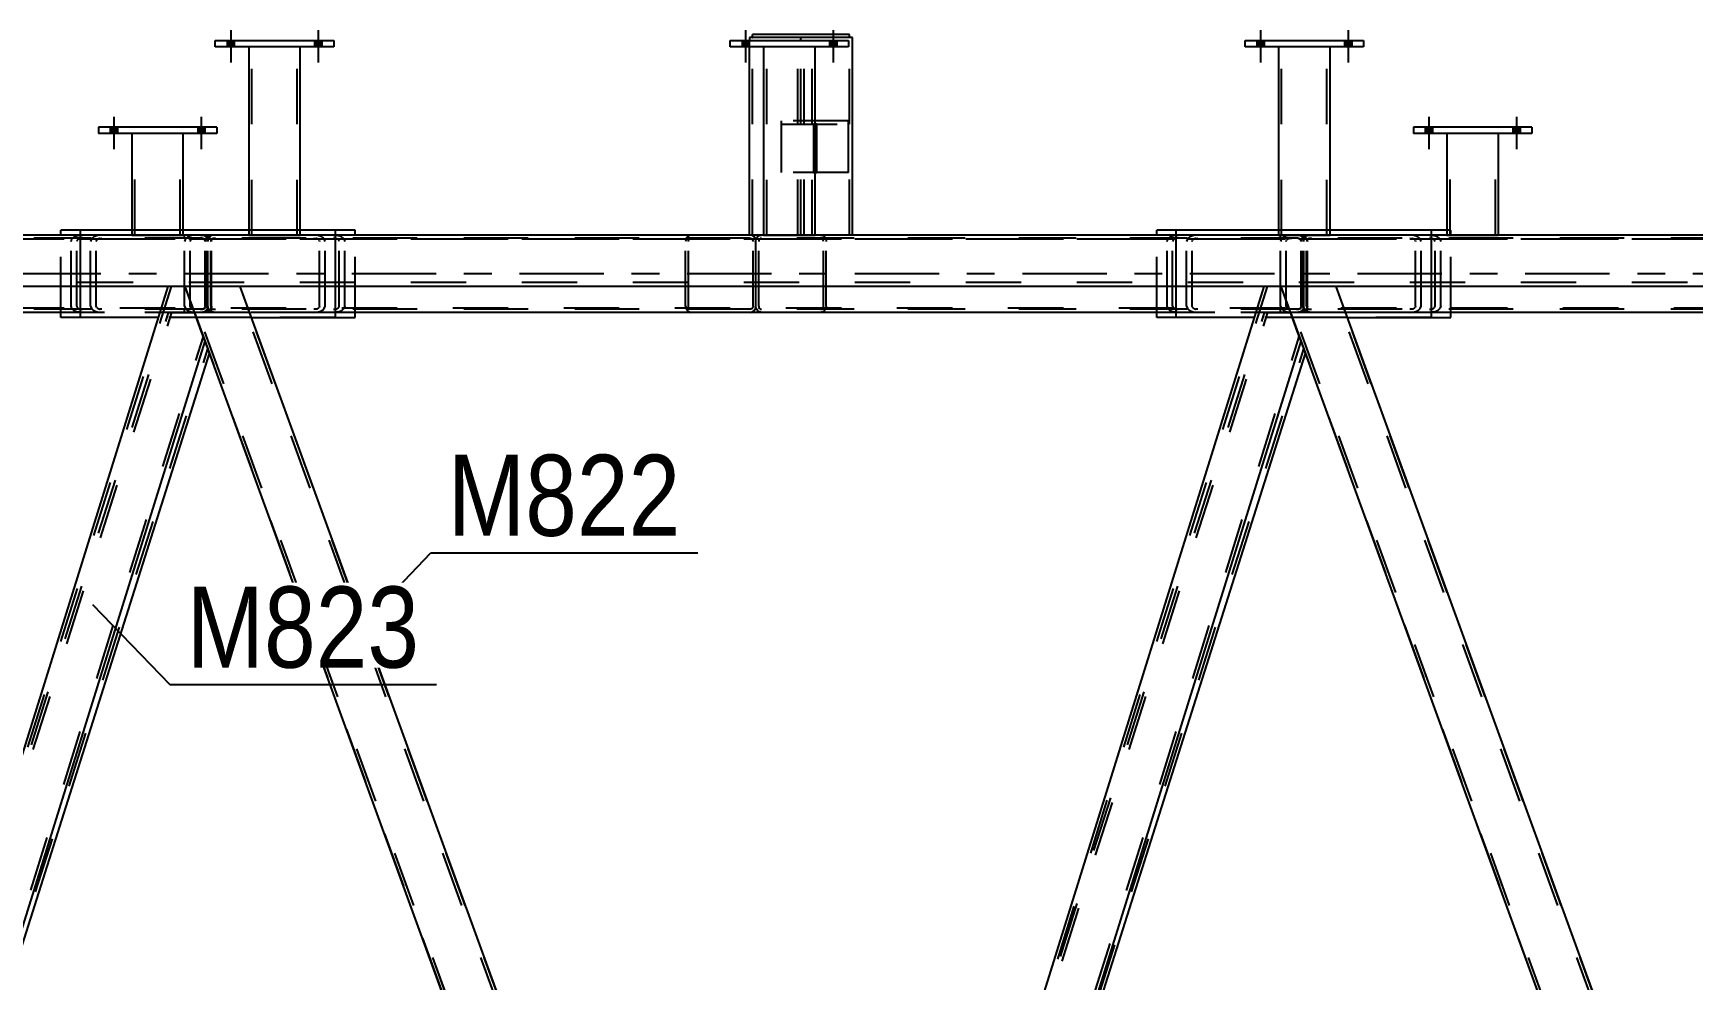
# Model space of a CAD drawing. Header units: millimetres. Extents: x -834 to 355, y -855 to -14.
# Drawn here: x 195 to 253.6, y -82.2 to -48.8 of the extents above; entities that cross this region are included whole.
import ezdxf

# ---------------------------------------------------------------- set-up
doc = ezdxf.new("R2010")
doc.units = ezdxf.units.MM
doc.linetypes.add('DXK_LINE_DOT2', pattern=[3.9198, 1.9599, -1.9599])
doc.linetypes.add('DXK_LINE_DOT3', pattern=[5.9187, 2.979, -0.9799, 0.9799, -0.9799])
doc.styles.add('Arial Narrow', font='ARIALN.TTF', dxfattribs={"height": 0.2})

# ---------------------------------------------------------------- blocks, each defined once
blk = doc.blocks.new('Part-570384938-10580 - 10424')
at = {"color": 2, "linetype": 'Continuous'}
for p, q in [((244.894, -52.314), (244.894, -55.728)), ((246.713, -55.909), (246.713, -52.314))]:
    blk.add_line(p, q, dxfattribs=at)
at = {"color": 7, "linetype": 'DXK_LINE_DOT2'}
for p, q in [((246.713, -52.314), (244.894, -52.314)), ((244.911, -52.314), (244.894, -52.314)), ((245.004, -55.909), (245.004, -52.314)), ((246.604, -55.909), (246.604, -52.314)), ((244.894, -55.728), (244.894, -55.909)), ((244.894, -55.909), (246.713, -55.909)), ((246.713, -55.909), (246.713, -55.909)), ((246.713, -55.909), (246.713, -55.909))]:
    blk.add_line(p, q, dxfattribs=at)
blk = doc.blocks.new('Part-570384938-11415 - 10424')
at = {"color": 2, "linetype": 'Continuous'}
for p, q in [((238.949, -49.255), (238.949, -55.911)), ((240.767, -55.911), (240.767, -49.255)), ((238.949, -55.911), (240.767, -55.911))]:
    blk.add_line(p, q, dxfattribs=at)
at = {"color": 7, "linetype": 'DXK_LINE_DOT2'}
for p, q in [((240.767, -49.255), (238.949, -49.255)), ((238.949, -49.255), (238.966, -49.255)), ((239.058, -55.911), (239.058, -49.255)), ((240.658, -55.911), (240.658, -49.255)), ((240.65, -55.911), (240.633, -55.911)), ((240.633, -55.911), (240.65, -55.911)), ((240.65, -55.911), (240.658, -55.911)), ((240.658, -55.911), (240.65, -55.911))]:
    blk.add_line(p, q, dxfattribs=at)
blk = doc.blocks.new('Bolt-570384938-10470 - 10424')
at = {"linetype": 'Continuous'}
for points in [[(197.948, -52.096), (197.694, -52.096), (197.694, -52.314), (197.948, -52.314)], [(197.948, -52.096), (197.694, -52.096), (197.694, -52.314), (197.948, -52.314)], [(201.039, -52.096), (200.785, -52.096), (200.785, -52.314), (201.039, -52.314)], [(201.039, -52.096), (200.785, -52.096), (200.785, -52.314), (201.039, -52.314)]]:
    blk.add_hatch(color=1, dxfattribs=at).paths.add_polyline_path(points)
at = {"color": 1, "linetype": 'Continuous'}
for p, q in [((197.694, -52.096), (197.694, -52.314)), ((197.694, -52.096), (197.694, -52.314)), ((197.821, -51.732), (197.821, -52.878)), ((197.821, -51.732), (197.821, -52.878)), ((197.948, -52.096), (197.948, -52.314)), ((197.948, -52.096), (197.948, -52.314)), ((200.785, -52.096), (200.785, -52.314)), ((200.785, -52.096), (200.785, -52.314)), ((200.912, -51.732), (200.912, -52.878)), ((200.912, -51.732), (200.912, -52.878)), ((201.039, -52.096), (201.039, -52.314)), ((201.039, -52.096), (201.039, -52.314))]:
    blk.add_line(p, q, dxfattribs=at)
blk = doc.blocks.new('Bolt-570384938-10471 - 10424')
at = {"linetype": 'Continuous'}
for points in [[(244.385, -52.096), (244.131, -52.096), (244.131, -52.314), (244.385, -52.314)], [(244.385, -52.096), (244.131, -52.096), (244.131, -52.314), (244.385, -52.314)], [(247.476, -52.096), (247.222, -52.096), (247.222, -52.314), (247.476, -52.314)], [(247.476, -52.096), (247.222, -52.096), (247.222, -52.314), (247.476, -52.314)]]:
    blk.add_hatch(color=1, dxfattribs=at).paths.add_polyline_path(points)
at = {"color": 1, "linetype": 'Continuous'}
for p, q in [((244.131, -52.096), (244.131, -52.314)), ((244.131, -52.096), (244.131, -52.314)), ((244.258, -51.732), (244.258, -52.878)), ((244.258, -51.732), (244.258, -52.878)), ((244.385, -52.096), (244.385, -52.314)), ((244.385, -52.096), (244.385, -52.314)), ((247.222, -52.096), (247.222, -52.314)), ((247.222, -52.096), (247.222, -52.314)), ((247.349, -51.732), (247.349, -52.878)), ((247.349, -51.732), (247.349, -52.878)), ((247.476, -52.096), (247.476, -52.314)), ((247.476, -52.096), (247.476, -52.314))]:
    blk.add_line(p, q, dxfattribs=at)
blk = doc.blocks.new('Bolt-570384938-10474 - 10424')
at = {"linetype": 'Continuous'}
for points in [[(220.258, -49.036), (220.004, -49.036), (220.004, -49.255), (220.258, -49.255)], [(220.258, -49.036), (220.004, -49.036), (220.004, -49.255), (220.258, -49.255)], [(223.349, -49.036), (223.095, -49.036), (223.095, -49.255), (223.349, -49.255)], [(223.349, -49.036), (223.095, -49.036), (223.095, -49.255), (223.349, -49.255)]]:
    blk.add_hatch(color=1, dxfattribs=at).paths.add_polyline_path(points)
at = {"color": 1, "linetype": 'Continuous'}
for p, q in [((220.004, -49.036), (220.004, -49.255)), ((220.004, -49.036), (220.004, -49.255)), ((220.131, -48.673), (220.131, -49.818)), ((220.131, -48.673), (220.131, -49.818)), ((220.258, -49.036), (220.258, -49.255)), ((220.258, -49.036), (220.258, -49.255)), ((223.095, -49.036), (223.095, -49.255)), ((223.095, -49.036), (223.095, -49.255)), ((223.222, -48.673), (223.222, -49.818)), ((223.222, -48.673), (223.222, -49.818)), ((223.349, -49.036), (223.349, -49.255)), ((223.349, -49.036), (223.349, -49.255))]:
    blk.add_line(p, q, dxfattribs=at)
blk = doc.blocks.new('Bolt-570384938-10475 - 10424')
at = {"linetype": 'Continuous'}
for points in [[(238.44, -49.036), (238.186, -49.036), (238.186, -49.255), (238.44, -49.255)], [(238.44, -49.036), (238.186, -49.036), (238.186, -49.255), (238.44, -49.255)], [(241.531, -49.036), (241.276, -49.036), (241.276, -49.255), (241.531, -49.255)], [(241.531, -49.036), (241.276, -49.036), (241.276, -49.255), (241.531, -49.255)]]:
    blk.add_hatch(color=1, dxfattribs=at).paths.add_polyline_path(points)
at = {"color": 1, "linetype": 'Continuous'}
for p, q in [((238.186, -49.036), (238.186, -49.255)), ((238.186, -49.036), (238.186, -49.255)), ((238.313, -48.673), (238.313, -49.818)), ((238.313, -48.673), (238.313, -49.818)), ((238.44, -49.036), (238.44, -49.255)), ((238.44, -49.036), (238.44, -49.255)), ((241.276, -49.036), (241.276, -49.255)), ((241.276, -49.036), (241.276, -49.255)), ((241.404, -48.673), (241.404, -49.818)), ((241.404, -48.673), (241.404, -49.818)), ((241.531, -49.036), (241.531, -49.255)), ((241.531, -49.036), (241.531, -49.255))]:
    blk.add_line(p, q, dxfattribs=at)
blk = doc.blocks.new('Bolt-570384938-10476 - 10424')
at = {"linetype": 'Continuous'}
for points in [[(202.076, -49.036), (201.822, -49.036), (201.822, -49.255), (202.076, -49.255)], [(202.076, -49.036), (201.822, -49.036), (201.822, -49.255), (202.076, -49.255)], [(205.167, -49.036), (204.913, -49.036), (204.913, -49.255), (205.167, -49.255)], [(205.167, -49.036), (204.913, -49.036), (204.913, -49.255), (205.167, -49.255)]]:
    blk.add_hatch(color=1, dxfattribs=at).paths.add_polyline_path(points)
at = {"color": 1, "linetype": 'Continuous'}
for p, q in [((201.822, -49.036), (201.822, -49.255)), ((201.822, -49.036), (201.822, -49.255)), ((201.949, -48.673), (201.949, -49.818)), ((201.949, -48.673), (201.949, -49.818)), ((202.076, -49.036), (202.076, -49.255)), ((202.076, -49.036), (202.076, -49.255)), ((204.913, -49.036), (204.913, -49.255)), ((204.913, -49.036), (204.913, -49.255)), ((205.04, -48.673), (205.04, -49.818)), ((205.04, -48.673), (205.04, -49.818)), ((205.167, -49.036), (205.167, -49.255)), ((205.167, -49.036), (205.167, -49.255))]:
    blk.add_line(p, q, dxfattribs=at)
blk = doc.blocks.new('Bolt-570384938-10477 - 10424')
at = {"linetype": 'Continuous'}
for points in [[(202.076, -49.036), (201.822, -49.036), (201.822, -49.255), (202.076, -49.255)], [(202.076, -49.036), (201.822, -49.036), (201.822, -49.255), (202.076, -49.255)], [(205.167, -49.036), (204.913, -49.036), (204.913, -49.255), (205.167, -49.255)], [(205.167, -49.036), (204.913, -49.036), (204.913, -49.255), (205.167, -49.255)]]:
    blk.add_hatch(color=1, dxfattribs=at).paths.add_polyline_path(points)
at = {"color": 1, "linetype": 'Continuous'}
for p, q in [((201.822, -49.036), (201.822, -49.255)), ((201.822, -49.036), (201.822, -49.255)), ((201.949, -48.673), (201.949, -49.818)), ((201.949, -48.673), (201.949, -49.818)), ((202.076, -49.036), (202.076, -49.255)), ((202.076, -49.036), (202.076, -49.255)), ((204.913, -49.036), (204.913, -49.255)), ((204.913, -49.036), (204.913, -49.255)), ((205.04, -48.673), (205.04, -49.818)), ((205.04, -48.673), (205.04, -49.818)), ((205.167, -49.036), (205.167, -49.255)), ((205.167, -49.036), (205.167, -49.255))]:
    blk.add_line(p, q, dxfattribs=at)
blk = doc.blocks.new('Part-570384938-11418 - 10424')
at = {"color": 2, "linetype": 'Continuous'}
for p, q in [((237.767, -49.255), (237.767, -49.036)), ((237.767, -49.036), (241.949, -49.036)), ((241.949, -49.036), (241.949, -49.255)), ((241.949, -49.255), (237.767, -49.255))]:
    blk.add_line(p, q, dxfattribs=at)
blk = doc.blocks.new('Part-570384938-10486 - 10424')
at = {"color": 7, "linetype": 'DXK_LINE_DOT2'}
for p, q in [((223.767, -51.878), (221.403, -51.878)), ((221.403, -53.696), (221.403, -51.878)), ((221.403, -51.987), (223.767, -51.987)), ((223.767, -53.696), (223.767, -51.878)), ((223.767, -53.696), (221.403, -53.696))]:
    blk.add_line(p, q, dxfattribs=at)
blk = doc.blocks.new('Part-570384938-10492 - 10424')
at = {"color": 2, "linetype": 'Continuous'}
for p, q in [((238.949, -55.728), (235.338, -55.728)), ((235.338, -55.909), (235.338, -55.728)), ((244.346, -55.728), (240.767, -55.728)), ((244.346, -55.909), (244.346, -55.728)), ((235.338, -58.819), (235.338, -57.727)), ((244.346, -58.819), (244.346, -57.727)), ((238.1, -58.819), (235.338, -58.819)), ((241.372, -58.819), (244.346, -58.819))]:
    blk.add_line(p, q, dxfattribs=at)
at = {"color": 7, "linetype": 'DXK_LINE_DOT2'}
for p, q in [((235.338, -57.727), (235.338, -55.909)), ((240.767, -55.728), (238.949, -55.728)), ((244.346, -57.727), (244.346, -55.909)), ((241.372, -58.819), (238.1, -58.819))]:
    blk.add_line(p, q, dxfattribs=at)
blk = doc.blocks.new('Bolt-570384938-11425 - 10424')
at = {"linetype": 'Continuous'}
for points in [[(238.44, -49.036), (238.186, -49.036), (238.186, -49.255), (238.44, -49.255)], [(238.44, -49.036), (238.186, -49.036), (238.186, -49.255), (238.44, -49.255)], [(241.531, -49.036), (241.276, -49.036), (241.276, -49.255), (241.531, -49.255)], [(241.531, -49.036), (241.276, -49.036), (241.276, -49.255), (241.531, -49.255)]]:
    blk.add_hatch(color=1, dxfattribs=at).paths.add_polyline_path(points)
at = {"color": 1, "linetype": 'Continuous'}
for p, q in [((238.186, -49.036), (238.186, -49.255)), ((238.186, -49.036), (238.186, -49.255)), ((238.313, -48.673), (238.313, -49.818)), ((238.313, -48.673), (238.313, -49.818)), ((238.44, -49.036), (238.44, -49.255)), ((238.44, -49.036), (238.44, -49.255)), ((241.276, -49.036), (241.276, -49.255)), ((241.276, -49.036), (241.276, -49.255)), ((241.404, -48.673), (241.404, -49.818)), ((241.404, -48.673), (241.404, -49.818)), ((241.531, -49.036), (241.531, -49.255)), ((241.531, -49.036), (241.531, -49.255))]:
    blk.add_line(p, q, dxfattribs=at)
blk = doc.blocks.new('Part-570384938-10574 - 10424')
at = {"color": 2, "linetype": 'Continuous'}
for p, q in [((198.458, -52.314), (198.458, -55.728)), ((200.276, -55.728), (200.276, -52.314))]:
    blk.add_line(p, q, dxfattribs=at)
at = {"color": 7, "linetype": 'DXK_LINE_DOT2'}
for p, q in [((200.276, -52.314), (198.458, -52.314)), ((198.474, -52.314), (198.458, -52.314)), ((198.567, -55.91), (198.567, -52.314)), ((200.167, -55.91), (200.167, -52.314)), ((198.458, -55.728), (198.458, -55.91)), ((198.458, -55.91), (200.276, -55.91)), ((200.276, -55.91), (200.276, -55.728))]:
    blk.add_line(p, q, dxfattribs=at)
blk = doc.blocks.new('Part-570384938-10577 - 10424')
at = {"color": 2, "linetype": 'Continuous'}
for p, q in [((220.284, -48.927), (220.267, -48.927)), ((220.267, -48.927), (220.267, -49.036)), ((222.051, -48.927), (220.284, -48.927)), ((222.085, -49.036), (222.085, -48.927)), ((220.267, -55.909), (220.267, -49.255))]:
    blk.add_line(p, q, dxfattribs=at)
at = {"color": 7, "linetype": 'DXK_LINE_DOT2'}
for p, q in [((220.267, -49.255), (220.267, -49.036)), ((220.376, -55.91), (220.376, -48.927)), ((220.376, -48.927), (220.384, -48.927)), ((220.376, -48.927), (220.384, -48.927)), ((221.976, -55.91), (221.976, -48.927)), ((222.068, -48.927), (222.051, -48.927)), ((222.068, -48.927), (222.051, -48.927)), ((222.085, -48.927), (222.068, -48.927)), ((222.068, -48.927), (222.085, -48.927)), ((222.085, -48.927), (222.085, -48.927)), ((222.085, -48.927), (222.085, -48.927)), ((222.085, -55.91), (222.085, -49.036)), ((220.267, -55.909), (220.267, -55.91)), ((220.267, -55.91), (220.267, -55.909)), ((222.085, -55.91), (220.267, -55.91))]:
    blk.add_line(p, q, dxfattribs=at)
blk = doc.blocks.new('Part-570384938-10622 - 10424')
at = {"color": 2, "linetype": 'Continuous'}
for p, q in [((220.767, -49.255), (220.767, -55.911)), ((222.586, -55.911), (222.586, -49.255)), ((220.767, -55.911), (222.586, -55.911))]:
    blk.add_line(p, q, dxfattribs=at)
at = {"color": 7, "linetype": 'DXK_LINE_DOT2'}
for p, q in [((222.586, -49.255), (220.767, -49.255)), ((220.767, -49.255), (220.784, -49.255)), ((220.876, -55.911), (220.876, -49.255)), ((222.476, -55.911), (222.476, -49.255)), ((222.468, -55.911), (222.451, -55.911)), ((222.451, -55.911), (222.468, -55.911)), ((222.468, -55.911), (222.476, -55.911)), ((222.476, -55.911), (222.468, -55.911))]:
    blk.add_line(p, q, dxfattribs=at)
blk = doc.blocks.new('Part-570384938-10625 - 10424')
at = {"color": 2, "linetype": 'Continuous'}
for p, q in [((219.586, -49.255), (219.586, -49.036)), ((219.586, -49.036), (223.767, -49.036)), ((223.767, -49.036), (223.767, -49.255)), ((223.767, -49.255), (219.586, -49.255))]:
    blk.add_line(p, q, dxfattribs=at)
blk = doc.blocks.new('Part-570384938-10628 - 10424')
at = {"color": 2, "linetype": 'Continuous'}
for p, q in [((222.085, -49.036), (222.085, -48.927)), ((223.903, -48.927), (222.119, -48.927)), ((223.903, -55.909), (223.903, -48.927))]:
    blk.add_line(p, q, dxfattribs=at)
at = {"color": 7, "linetype": 'DXK_LINE_DOT2'}
for p, q in [((222.085, -48.927), (222.085, -48.927)), ((222.085, -48.927), (222.085, -48.927)), ((222.102, -48.927), (222.085, -48.927)), ((222.085, -48.927), (222.102, -48.927)), ((222.085, -55.91), (222.085, -49.036)), ((222.119, -48.927), (222.102, -48.927)), ((222.102, -48.927), (222.119, -48.927)), ((222.194, -55.91), (222.194, -48.927)), ((223.794, -55.91), (223.794, -48.927)), ((223.903, -55.91), (222.085, -55.91)), ((223.903, -55.91), (223.903, -55.909))]:
    blk.add_line(p, q, dxfattribs=at)
blk = doc.blocks.new('Part-570384938-10631 - 10424')
at = {"color": 2, "linetype": 'Continuous'}
for p, q in [((223.794, -48.818), (220.376, -48.818)), ((220.376, -48.927), (220.376, -48.818)), ((222.119, -48.927), (222.051, -48.927)), ((223.794, -48.927), (223.794, -48.818))]:
    blk.add_line(p, q, dxfattribs=at)
at = {"color": 7, "linetype": 'DXK_LINE_DOT2'}
for p, q in [((220.376, -48.927), (220.376, -48.927)), ((220.376, -48.927), (220.376, -48.927)), ((222.051, -48.927), (220.376, -48.927)), ((223.794, -48.927), (222.119, -48.927)), ((223.794, -48.927), (223.794, -48.927))]:
    blk.add_line(p, q, dxfattribs=at)
blk = doc.blocks.new('Part-570384938-10634 - 10424')
at = {"color": 2, "linetype": 'Continuous'}
for p, q in [((202.586, -49.255), (202.586, -55.911)), ((204.404, -55.911), (204.404, -49.255)), ((202.586, -55.911), (204.404, -55.911))]:
    blk.add_line(p, q, dxfattribs=at)
at = {"color": 7, "linetype": 'DXK_LINE_DOT2'}
for p, q in [((204.404, -49.255), (202.586, -49.255)), ((202.586, -49.255), (202.602, -49.255)), ((202.695, -55.911), (202.695, -49.255)), ((204.295, -55.911), (204.295, -49.255)), ((204.286, -55.911), (204.269, -55.911)), ((204.269, -55.911), (204.286, -55.911)), ((204.286, -55.911), (204.295, -55.911)), ((204.295, -55.911), (204.286, -55.911))]:
    blk.add_line(p, q, dxfattribs=at)
blk = doc.blocks.new('Part-570384938-10637 - 10424')
at = {"color": 2, "linetype": 'Continuous'}
for p, q in [((201.404, -49.255), (201.404, -49.036)), ((201.404, -49.036), (205.586, -49.036)), ((205.586, -49.036), (205.586, -49.255)), ((205.586, -49.255), (201.404, -49.255))]:
    blk.add_line(p, q, dxfattribs=at)
blk = doc.blocks.new('Part-570384938-10640 - 10424')
at = {"color": 7, "linetype": 'DXK_LINE_DOT2'}
for p, q in [((204.404, -49.255), (202.586, -49.255)), ((202.586, -49.255), (202.586, -55.911)), ((202.602, -49.255), (202.586, -49.255)), ((202.695, -55.911), (202.695, -49.255)), ((204.295, -55.911), (204.295, -49.255)), ((204.404, -55.911), (204.404, -49.255)), ((202.586, -55.911), (204.404, -55.911))]:
    blk.add_line(p, q, dxfattribs=at)
blk = doc.blocks.new('Part-570384938-10643 - 10424')
at = {"color": 7, "linetype": 'DXK_LINE_DOT2'}
for p, q in [((201.404, -49.255), (201.404, -49.036)), ((201.404, -49.036), (205.586, -49.036)), ((205.586, -49.036), (205.586, -49.255)), ((205.586, -49.255), (201.404, -49.255))]:
    blk.add_line(p, q, dxfattribs=at)
blk = doc.blocks.new('Part-570384938-11328 - 10424')
at = {"color": 2, "linetype": 'Continuous'}
for p, q in [((221.758, -111.25), (238.441, -57.727)), ((239.04, -57.727), (238.441, -57.727)), ((239.62, -59.321), (239.04, -57.727)), ((223.202, -112.728), (239.743, -59.659)), ((239.743, -59.659), (239.62, -59.321))]:
    blk.add_line(p, q, dxfattribs=at)
at = {"color": 7, "linetype": 'DXK_LINE_DOT2'}
for p, q in [((221.819, -111.419), (238.555, -57.727)), ((238.458, -57.727), (238.441, -57.727)), ((223.087, -112.728), (239.681, -59.49)), ((239.743, -59.659), (239.667, -59.451))]:
    blk.add_line(p, q, dxfattribs=at)
blk = doc.blocks.new('Part-570384938-11334 - 10424')
at = {"color": 7, "linetype": 'DXK_LINE_DOT2'}
for p, q in [((220.493, -56.128), (220.508, -56.044)), ((220.493, -57.727), (220.493, -56.128)), ((220.508, -56.044), (220.551, -55.973)), ((220.551, -55.973), (220.616, -55.926)), ((220.6, -56.086), (220.592, -56.128)), ((220.592, -58.419), (220.592, -56.128)), ((220.621, -56.051), (220.6, -56.086)), ((220.616, -55.926), (220.692, -55.91)), ((220.654, -56.027), (220.621, -56.051)), ((220.692, -56.019), (220.654, -56.027)), ((239.643, -55.91), (220.692, -55.91)), ((239.643, -56.019), (220.692, -56.019)), ((222.776, -55.91), (222.852, -55.926)), ((222.814, -56.027), (222.776, -56.019)), ((222.846, -56.051), (222.814, -56.027)), ((222.868, -56.086), (222.846, -56.051)), ((222.852, -55.926), (222.916, -55.973)), ((222.875, -56.128), (222.868, -56.086)), ((222.875, -58.419), (222.875, -56.128)), ((222.916, -55.973), (222.959, -56.044)), ((222.959, -56.044), (222.974, -56.128)), ((222.974, -58.419), (222.974, -56.128)), ((235.732, -56.044), (235.702, -56.128)), ((235.702, -58.419), (235.702, -56.128)), ((235.9, -56.128), (235.915, -56.086)), ((235.9, -58.419), (235.9, -56.128)), ((236.099, -55.91), (235.947, -55.926)), ((236.023, -56.027), (236.099, -56.019)), ((239.019, -56.019), (239.019, -55.91)), ((239.719, -55.926), (239.643, -55.91)), ((239.643, -56.019), (239.681, -56.027)), ((239.681, -56.027), (239.713, -56.051)), ((239.713, -56.051), (239.735, -56.086)), ((239.784, -55.973), (239.719, -55.926)), ((239.735, -56.086), (239.743, -56.128)), ((239.743, -58.419), (239.743, -56.128)), ((239.827, -56.044), (239.784, -55.973)), ((239.842, -56.128), (239.827, -56.044)), ((239.842, -58.419), (239.842, -56.128)), ((220.592, -58.419), (220.6, -58.46)), ((220.6, -58.46), (220.621, -58.496)), ((220.621, -58.496), (220.654, -58.519)), ((220.654, -58.519), (220.692, -58.528)), ((239.643, -58.528), (220.692, -58.528)), ((222.776, -58.528), (222.814, -58.519)), ((222.814, -58.519), (222.846, -58.496)), ((222.846, -58.496), (222.868, -58.46)), ((222.916, -58.573), (222.852, -58.62)), ((222.868, -58.46), (222.875, -58.419)), ((222.959, -58.502), (222.916, -58.573)), ((222.974, -58.419), (222.959, -58.502)), ((235.702, -58.419), (235.732, -58.502)), ((235.915, -58.46), (235.9, -58.419)), ((236.099, -58.528), (236.023, -58.519)), ((239.019, -58.637), (239.019, -58.528)), ((239.681, -58.519), (239.643, -58.528)), ((239.713, -58.496), (239.681, -58.519)), ((239.735, -58.46), (239.713, -58.496)), ((239.719, -58.62), (239.784, -58.573)), ((239.743, -58.419), (239.735, -58.46)), ((239.784, -58.573), (239.827, -58.502)), ((239.827, -58.502), (239.842, -58.419)), ((222.852, -58.62), (222.776, -58.637)), ((239.643, -58.637), (235.338, -58.637)), ((235.947, -58.62), (236.099, -58.637)), ((239.643, -58.637), (239.719, -58.62))]:
    blk.add_line(p, q, dxfattribs=at)
at = {"color": 2, "linetype": 'Continuous'}
for p, q in [((220.493, -58.419), (220.493, -57.727)), ((220.508, -58.502), (220.493, -58.419)), ((220.551, -58.573), (220.508, -58.502)), ((220.616, -58.62), (220.551, -58.573)), ((220.692, -58.637), (220.616, -58.62)), ((235.338, -58.637), (220.692, -58.637))]:
    blk.add_line(p, q, dxfattribs=at)
at = {"color": 7, "linetype": 'DXK_LINE_DOT2'}
for centre, radius, start, end in [((236.008, -56.292), 0.371, 99.5182, 138.0638), ((236.053, -56.21), 0.186, 99.5182, 138.0638), ((236.008, -58.254), 0.371, 221.93623, 260.48184), ((236.053, -58.336), 0.186, 221.93623, 260.48184)]:
    blk.add_arc(centre, radius, start, end, dxfattribs=at)
blk = doc.blocks.new('Part-570384938-10747 - 10424')
at = {"color": 2, "linetype": 'Continuous'}
for p, q in [((200.36, -57.727), (200.342, -57.727)), ((202.134, -57.727), (200.36, -57.727)), ((202.277, -57.727), (202.134, -57.727)), ((202.277, -57.727), (221.758, -111.25)), ((220.361, -112.728), (201.046, -59.659))]:
    blk.add_line(p, q, dxfattribs=at)
at = {"color": 7, "linetype": 'DXK_LINE_DOT2'}
for p, q in [((201.046, -59.659), (200.342, -57.727)), ((220.477, -112.728), (200.458, -57.727)), ((222.18, -112.728), (202.161, -57.727)), ((202.26, -57.727), (202.209, -57.727)), ((202.277, -57.727), (202.26, -57.727))]:
    blk.add_line(p, q, dxfattribs=at)
blk = doc.blocks.new('Part-570384938-10748 - 10424')
at = {"color": 7, "linetype": 'DXK_LINE_DOT2'}
for p, q in [((183.068, -111.271), (199.758, -58.637)), ((183.129, -111.439), (199.873, -58.637)), ((199.758, -58.637), (200.673, -58.637)), ((200.673, -58.637), (201.204, -60.094)), ((184.399, -112.728), (201.143, -59.926))]:
    blk.add_line(p, q, dxfattribs=at)
at = {"color": 2, "linetype": 'Continuous'}
blk.add_line((184.571, -112.546), (201.204, -60.094), dxfattribs=at)
blk = doc.blocks.new('Part-570384938-10798 - 10424')
at = {"color": 2, "linetype": 'Continuous'}
for p, q in [((183.06, -111.25), (199.743, -57.727)), ((200.342, -57.727), (199.743, -57.727)), ((200.922, -59.321), (200.342, -57.727)), ((184.504, -112.727), (201.046, -59.659)), ((201.046, -59.659), (200.922, -59.321))]:
    blk.add_line(p, q, dxfattribs=at)
at = {"color": 7, "linetype": 'DXK_LINE_DOT2'}
for p, q in [((183.122, -111.419), (199.858, -57.727)), ((199.761, -57.727), (199.743, -57.727)), ((184.39, -112.727), (200.984, -59.49)), ((201.046, -59.659), (200.97, -59.451))]:
    blk.add_line(p, q, dxfattribs=at)
blk = doc.blocks.new('Part-570384938-11197 - 10424')
at = {"color": 7, "linetype": 'DXK_LINE_DOT2'}
for p, q in [((239.842, -56.128), (239.857, -56.044)), ((239.842, -58.419), (239.842, -56.128)), ((239.857, -56.044), (239.9, -55.973)), ((239.9, -55.973), (239.964, -55.926)), ((239.949, -56.086), (239.941, -56.128)), ((239.941, -58.419), (239.941, -56.128)), ((239.967, -56.051), (239.949, -56.086)), ((239.964, -55.926), (239.974, -55.924)), ((240.031, -56.027), (239.967, -56.051)), ((239.967, -58.496), (239.967, -56.051)), ((240.107, -55.91), (239.974, -55.924)), ((239.974, -58.622), (239.974, -55.924)), ((240.107, -56.019), (240.031, -56.027)), ((258.992, -55.91), (240.107, -55.91)), ((258.992, -56.019), (240.107, -56.019)), ((244.276, -55.91), (244.428, -55.926)), ((244.352, -56.027), (244.276, -56.019)), ((244.474, -56.128), (244.459, -56.086)), ((244.474, -58.419), (244.474, -56.128)), ((244.642, -56.044), (244.673, -56.128)), ((244.673, -58.419), (244.673, -56.128)), ((256.724, -56.044), (256.709, -56.128)), ((256.709, -58.419), (256.709, -56.128)), ((256.767, -55.973), (256.724, -56.044)), ((256.832, -55.926), (256.767, -55.973)), ((256.808, -56.128), (256.816, -56.086)), ((256.808, -58.419), (256.808, -56.128)), ((256.816, -56.086), (256.837, -56.051)), ((256.908, -55.91), (256.832, -55.926)), ((256.837, -56.051), (256.87, -56.027)), ((256.87, -56.027), (256.908, -56.019)), ((259.068, -55.926), (258.992, -55.91)), ((258.992, -56.019), (259.03, -56.027)), ((259.03, -56.027), (259.062, -56.051)), ((259.062, -56.051), (259.084, -56.086)), ((259.132, -55.973), (259.068, -55.926)), ((259.084, -56.086), (259.091, -56.128)), ((259.091, -58.419), (259.091, -56.128)), ((259.175, -56.044), (259.132, -55.973)), ((259.191, -56.128), (259.175, -56.044)), ((259.191, -58.419), (259.191, -56.128)), ((239.857, -58.502), (239.842, -58.419)), ((239.9, -58.573), (239.857, -58.502)), ((239.964, -58.62), (239.9, -58.573)), ((239.941, -58.419), (239.949, -58.46)), ((239.949, -58.46), (239.967, -58.496)), ((239.967, -58.496), (240.031, -58.519)), ((240.031, -58.519), (240.107, -58.528)), ((258.992, -58.528), (240.107, -58.528)), ((244.276, -58.528), (244.352, -58.519)), ((244.459, -58.46), (244.474, -58.419)), ((244.673, -58.419), (244.642, -58.502)), ((256.709, -58.419), (256.724, -58.502)), ((256.724, -58.502), (256.767, -58.573)), ((256.767, -58.573), (256.832, -58.62)), ((256.816, -58.46), (256.808, -58.419)), ((256.837, -58.496), (256.816, -58.46)), ((256.87, -58.519), (256.837, -58.496)), ((256.908, -58.528), (256.87, -58.519)), ((259.03, -58.519), (258.992, -58.528)), ((259.062, -58.496), (259.03, -58.519)), ((259.084, -58.46), (259.062, -58.496)), ((259.068, -58.62), (259.132, -58.573)), ((259.091, -58.419), (259.084, -58.46)), ((259.132, -58.573), (259.175, -58.502)), ((259.175, -58.502), (259.191, -58.419)), ((239.974, -58.622), (239.964, -58.62)), ((240.107, -58.637), (239.974, -58.622)), ((258.992, -58.637), (240.107, -58.637)), ((244.428, -58.62), (244.276, -58.637)), ((256.832, -58.62), (256.908, -58.637)), ((258.992, -58.637), (259.068, -58.62))]:
    blk.add_line(p, q, dxfattribs=at)
for centre, radius, start, end in [((244.321, -56.21), 0.186, 41.93623, 80.48184), ((244.366, -56.292), 0.371, 41.93623, 80.48184), ((244.321, -58.336), 0.186, 279.5182, 318.0638), ((244.366, -58.254), 0.371, 279.5182, 318.0638)]:
    blk.add_arc(centre, radius, start, end, dxfattribs=at)
blk = doc.blocks.new('Part-570384938-10812 - 10424')
at = {"color": 7, "linetype": 'DXK_LINE_DOT2'}
for p, q in [((222.64, -51.987), (222.531, -51.987)), ((222.531, -51.987), (222.531, -53.696)), ((222.64, -53.696), (222.64, -51.987)), ((222.64, -52.26), (222.531, -52.26)), ((222.531, -53.696), (222.64, -53.696))]:
    blk.add_line(p, q, dxfattribs=at)
blk = doc.blocks.new('Part-570384938-10841 - 10424')
at = {"color": 2, "linetype": 'Continuous'}
for p, q in [((239.057, -57.727), (239.04, -57.727)), ((240.831, -57.727), (239.057, -57.727)), ((240.975, -57.727), (240.831, -57.727)), ((240.975, -57.727), (260.455, -111.25)), ((259.058, -112.728), (239.743, -59.659))]:
    blk.add_line(p, q, dxfattribs=at)
at = {"color": 7, "linetype": 'DXK_LINE_DOT2'}
for p, q in [((239.743, -59.659), (239.04, -57.727)), ((259.174, -112.728), (239.156, -57.727)), ((260.877, -112.728), (240.858, -57.727)), ((240.957, -57.727), (240.907, -57.727)), ((240.975, -57.727), (240.957, -57.727))]:
    blk.add_line(p, q, dxfattribs=at)
blk = doc.blocks.new('Part-570384938-10880 - 10424')
at = {"color": 7, "linetype": 'DXK_LINE_DOT2'}
for p, q in [((304.34, -56.055), (-21.747, -56.055)), ((304.34, -55.909), (2.586, -55.909)), ((204.404, -55.909), (202.586, -55.909)), ((222.586, -55.909), (220.767, -55.909)), ((240.767, -55.909), (238.949, -55.909)), ((304.34, -57.582), (-21.747, -57.582)), ((304.34, -57.727), (6.855, -57.727)), ((202.277, -57.727), (199.743, -57.727)), ((240.975, -57.727), (238.441, -57.727))]:
    blk.add_line(p, q, dxfattribs=at)
at = {"color": 2, "linetype": 'Continuous'}
for p, q in [((202.586, -55.909), (186.222, -55.909)), ((220.767, -55.909), (204.404, -55.909)), ((238.949, -55.909), (222.586, -55.909)), ((257.131, -55.909), (240.767, -55.909)), ((199.743, -57.727), (163.58, -57.727)), ((238.441, -57.727), (202.277, -57.727)), ((277.138, -57.727), (240.975, -57.727))]:
    blk.add_line(p, q, dxfattribs=at)
blk = doc.blocks.new('Part-570384938-11069 - 10424')
at = {"color": 7, "linetype": 'DXK_LINE_DOT2'}
for p, q in [((202.608, -58.637), (200.673, -58.637)), ((200.673, -58.637), (220.361, -112.728)), ((220.477, -112.728), (200.789, -58.637)), ((222.18, -112.728), (202.492, -58.637)), ((222.296, -112.728), (202.608, -58.637))]:
    blk.add_line(p, q, dxfattribs=at)
blk = doc.blocks.new('Part-570384938-11299 - 10424')
at = {"color": 2, "linetype": 'Continuous'}
for p, q in [((202.586, -55.728), (196.641, -55.728)), ((196.641, -55.909), (196.641, -55.728)), ((205.648, -55.728), (204.404, -55.728)), ((205.648, -55.909), (205.648, -55.728)), ((196.641, -58.819), (196.641, -57.727)), ((205.648, -58.819), (205.648, -57.727)), ((199.403, -58.819), (196.641, -58.819)), ((202.674, -58.819), (205.648, -58.819))]:
    blk.add_line(p, q, dxfattribs=at)
at = {"color": 7, "linetype": 'DXK_LINE_DOT2'}
for p, q in [((196.641, -57.727), (196.641, -55.909)), ((204.404, -55.728), (202.586, -55.728)), ((205.648, -57.727), (205.648, -55.909)), ((202.674, -58.819), (199.403, -58.819))]:
    blk.add_line(p, q, dxfattribs=at)
blk = doc.blocks.new('Part-570384938-11099 - 10424')
at = {"color": 7, "linetype": 'DXK_LINE_DOT2'}
for p, q in [((181.796, -56.128), (181.811, -56.044)), ((181.796, -57.727), (181.796, -56.128)), ((181.811, -56.044), (181.854, -55.973)), ((181.854, -55.973), (181.918, -55.926)), ((181.903, -56.086), (181.895, -56.128)), ((181.895, -58.419), (181.895, -56.128)), ((181.924, -56.051), (181.903, -56.086)), ((181.918, -55.926), (181.994, -55.91)), ((181.956, -56.027), (181.924, -56.051)), ((181.994, -56.019), (181.956, -56.027)), ((200.946, -55.91), (181.994, -55.91)), ((200.946, -56.019), (181.994, -56.019)), ((184.079, -55.91), (184.155, -55.926)), ((184.117, -56.027), (184.079, -56.019)), ((184.149, -56.051), (184.117, -56.027)), ((184.17, -56.086), (184.149, -56.051)), ((184.155, -55.926), (184.219, -55.973)), ((184.178, -56.128), (184.17, -56.086)), ((184.178, -58.419), (184.178, -56.128)), ((184.219, -55.973), (184.262, -56.044)), ((184.262, -56.044), (184.277, -56.128)), ((184.277, -58.419), (184.277, -56.128)), ((197.027, -56.066), (197.004, -56.128)), ((197.004, -58.419), (197.004, -56.128)), ((197.034, -56.044), (197.027, -56.066)), ((197.203, -56.128), (197.218, -56.086)), ((197.203, -58.419), (197.203, -56.128)), ((197.401, -55.91), (197.249, -55.926)), ((197.325, -56.027), (197.401, -56.019)), ((200.322, -56.019), (200.322, -55.91)), ((201.022, -55.926), (200.946, -55.91)), ((200.946, -56.019), (200.984, -56.027)), ((200.984, -56.027), (201.016, -56.051)), ((201.016, -56.051), (201.038, -56.086)), ((201.086, -55.973), (201.022, -55.926)), ((201.038, -56.086), (201.045, -56.128)), ((201.045, -58.419), (201.045, -56.128)), ((201.129, -56.044), (201.086, -55.973)), ((201.144, -56.128), (201.129, -56.044)), ((201.144, -58.419), (201.144, -56.128)), ((181.895, -58.419), (181.903, -58.46)), ((181.903, -58.46), (181.924, -58.496)), ((181.924, -58.496), (181.956, -58.519)), ((181.956, -58.519), (181.994, -58.528)), ((200.946, -58.528), (181.994, -58.528)), ((184.079, -58.528), (184.117, -58.519)), ((184.117, -58.519), (184.149, -58.496)), ((184.149, -58.496), (184.17, -58.46)), ((184.219, -58.573), (184.155, -58.62)), ((184.17, -58.46), (184.178, -58.419)), ((184.262, -58.502), (184.219, -58.573)), ((184.277, -58.419), (184.262, -58.502)), ((197.004, -58.419), (197.034, -58.502)), ((197.218, -58.46), (197.203, -58.419)), ((197.401, -58.528), (197.325, -58.519)), ((200.322, -58.637), (200.322, -58.528)), ((200.984, -58.519), (200.946, -58.528)), ((201.016, -58.496), (200.984, -58.519)), ((201.038, -58.46), (201.016, -58.496)), ((201.022, -58.62), (201.086, -58.573)), ((201.045, -58.419), (201.038, -58.46)), ((201.086, -58.573), (201.129, -58.502)), ((201.129, -58.502), (201.144, -58.419)), ((184.155, -58.62), (184.079, -58.637)), ((200.946, -58.637), (196.641, -58.637)), ((197.249, -58.62), (197.401, -58.637)), ((200.946, -58.637), (201.022, -58.62))]:
    blk.add_line(p, q, dxfattribs=at)
at = {"color": 2, "linetype": 'Continuous'}
for p, q in [((181.796, -58.419), (181.796, -57.727)), ((181.811, -58.502), (181.796, -58.419)), ((181.854, -58.573), (181.811, -58.502)), ((181.918, -58.62), (181.854, -58.573)), ((181.994, -58.637), (181.918, -58.62)), ((196.641, -58.637), (181.994, -58.637))]:
    blk.add_line(p, q, dxfattribs=at)
at = {"color": 7, "linetype": 'DXK_LINE_DOT2'}
for centre, radius, start, end in [((197.311, -56.292), 0.371, 99.5182, 138.0638), ((197.356, -56.21), 0.186, 99.5182, 138.0638), ((197.311, -58.254), 0.371, 221.93623, 260.48184), ((197.356, -58.336), 0.186, 221.93623, 260.48184)]:
    blk.add_arc(centre, radius, start, end, dxfattribs=at)
blk = doc.blocks.new('Part-570384938-11102 - 10424')
at = {"color": 7, "linetype": 'DXK_LINE_DOT2'}
for p, q in [((161.647, -56.066), (161.625, -56.128)), ((161.625, -58.419), (161.625, -56.128)), ((161.655, -56.044), (161.647, -56.066)), ((161.823, -56.128), (161.838, -56.086)), ((161.823, -58.419), (161.823, -56.128)), ((162.022, -55.91), (161.87, -55.926)), ((161.946, -56.027), (162.022, -56.019)), ((200.879, -55.91), (162.022, -55.91)), ((200.879, -56.019), (162.022, -56.019)), ((166.342, -55.926), (166.19, -55.91)), ((166.19, -56.019), (166.266, -56.027)), ((166.374, -56.086), (166.389, -56.128)), ((166.389, -58.419), (166.389, -56.128)), ((166.565, -56.066), (166.557, -56.044)), ((166.587, -56.128), (166.565, -56.066)), ((166.587, -58.419), (166.587, -56.128)), ((196.314, -56.128), (196.344, -56.044)), ((196.314, -58.419), (196.314, -56.128)), ((196.527, -56.086), (196.512, -56.128)), ((196.512, -58.419), (196.512, -56.128)), ((196.559, -55.926), (196.711, -55.91)), ((196.711, -56.019), (196.635, -56.027)), ((200.879, -55.91), (201.031, -55.926)), ((200.955, -56.027), (200.879, -56.019)), ((201.078, -56.128), (201.063, -56.086)), ((201.078, -58.419), (201.078, -56.128)), ((201.246, -56.044), (201.248, -56.051)), ((201.248, -56.051), (201.276, -56.128)), ((201.276, -58.419), (201.276, -56.128)), ((161.625, -58.419), (161.655, -58.502)), ((161.838, -58.46), (161.823, -58.419)), ((162.022, -58.528), (161.946, -58.519)), ((200.879, -58.528), (162.022, -58.528)), ((166.266, -58.519), (166.19, -58.528)), ((166.389, -58.419), (166.374, -58.46)), ((166.557, -58.502), (166.587, -58.419)), ((196.344, -58.502), (196.314, -58.419)), ((196.512, -58.419), (196.527, -58.46)), ((196.635, -58.519), (196.711, -58.528)), ((200.879, -58.528), (200.955, -58.519)), ((201.063, -58.46), (201.078, -58.419)), ((201.269, -58.438), (201.246, -58.502)), ((201.276, -58.419), (201.269, -58.438)), ((161.87, -58.62), (162.022, -58.637)), ((166.951, -58.637), (162.022, -58.637)), ((166.19, -58.637), (166.342, -58.62)), ((200.879, -58.637), (181.994, -58.637)), ((196.711, -58.637), (196.559, -58.62)), ((201.031, -58.62), (200.879, -58.637))]:
    blk.add_line(p, q, dxfattribs=at)
at = {"color": 2, "linetype": 'Continuous'}
blk.add_line((181.994, -58.637), (166.951, -58.637), dxfattribs=at)
at = {"color": 7, "linetype": 'DXK_LINE_DOT2'}
for centre, radius, start, end in [((161.931, -56.292), 0.371, 99.5182, 138.0638), ((161.976, -56.21), 0.186, 99.5182, 138.0638), ((166.236, -56.21), 0.186, 41.93623, 80.48184), ((166.281, -56.292), 0.371, 41.93623, 80.48184), ((196.62, -56.292), 0.371, 99.5182, 138.0638), ((196.665, -56.21), 0.186, 99.5182, 138.0638), ((200.925, -56.21), 0.186, 41.93623, 80.48184), ((200.97, -56.292), 0.371, 41.93623, 80.48184), ((161.931, -58.254), 0.371, 221.93623, 260.48184), ((161.976, -58.336), 0.186, 221.93623, 260.48184), ((166.236, -58.336), 0.186, 279.5182, 318.0638), ((166.281, -58.254), 0.371, 279.5182, 318.0638), ((196.62, -58.254), 0.371, 221.93623, 260.48184), ((196.665, -58.336), 0.186, 221.93623, 260.48184), ((200.925, -58.336), 0.186, 279.5182, 318.0638), ((200.97, -58.254), 0.371, 279.5182, 318.0638)]:
    blk.add_arc(centre, radius, start, end, dxfattribs=at)
blk = doc.blocks.new('Part-570384938-11108 - 10424')
at = {"color": 7, "linetype": 'DXK_LINE_DOT2'}
for p, q in [((239.05, -56.044), (239.019, -56.128)), ((239.019, -58.419), (239.019, -56.128)), ((239.218, -56.128), (239.233, -56.086)), ((239.218, -58.419), (239.218, -56.128)), ((239.416, -55.91), (239.264, -55.926)), ((239.34, -56.027), (239.416, -56.019)), ((278.274, -55.91), (239.416, -55.91)), ((278.274, -56.019), (239.416, -56.019)), ((243.737, -55.926), (243.585, -55.91)), ((243.585, -56.019), (243.661, -56.027)), ((243.768, -56.086), (243.784, -56.128)), ((243.784, -58.419), (243.784, -56.128)), ((243.982, -56.128), (243.952, -56.044)), ((243.982, -58.419), (243.982, -56.128)), ((273.708, -56.128), (273.739, -56.044)), ((273.708, -58.419), (273.708, -56.128)), ((273.922, -56.086), (273.907, -56.128)), ((273.907, -58.419), (273.907, -56.128)), ((273.953, -55.926), (274.105, -55.91)), ((274.105, -56.019), (274.029, -56.027)), ((278.274, -55.91), (278.426, -55.926)), ((278.35, -56.027), (278.274, -56.019)), ((278.473, -56.128), (278.457, -56.086)), ((278.473, -58.419), (278.473, -56.128)), ((278.641, -56.044), (278.671, -56.128)), ((278.671, -58.419), (278.671, -56.128)), ((239.019, -58.419), (239.05, -58.502)), ((239.233, -58.46), (239.218, -58.419)), ((239.416, -58.528), (239.34, -58.519)), ((278.274, -58.528), (239.416, -58.528)), ((243.661, -58.519), (243.585, -58.528)), ((243.784, -58.419), (243.768, -58.46)), ((243.952, -58.502), (243.982, -58.419)), ((273.739, -58.502), (273.708, -58.419)), ((273.907, -58.419), (273.922, -58.46)), ((274.029, -58.519), (274.105, -58.528)), ((278.274, -58.528), (278.35, -58.519)), ((278.457, -58.46), (278.473, -58.419)), ((278.671, -58.419), (278.641, -58.502)), ((239.264, -58.62), (239.416, -58.637)), ((244.346, -58.637), (239.416, -58.637)), ((243.585, -58.637), (243.737, -58.62)), ((278.274, -58.637), (259.389, -58.637)), ((274.105, -58.637), (273.953, -58.62)), ((278.426, -58.62), (278.274, -58.637))]:
    blk.add_line(p, q, dxfattribs=at)
at = {"color": 2, "linetype": 'Continuous'}
blk.add_line((259.389, -58.637), (244.346, -58.637), dxfattribs=at)
at = {"color": 7, "linetype": 'DXK_LINE_DOT2'}
for centre, radius, start, end in [((239.326, -56.292), 0.371, 99.5182, 138.0638), ((239.371, -56.21), 0.186, 99.5182, 138.0638), ((243.63, -56.21), 0.186, 41.93623, 80.48184), ((243.676, -56.292), 0.371, 41.93623, 80.48184), ((274.015, -56.292), 0.371, 99.5182, 138.0638), ((274.06, -56.21), 0.186, 99.5182, 138.0638), ((278.319, -56.21), 0.186, 41.93623, 80.48184), ((278.365, -56.292), 0.371, 41.93623, 80.48184), ((239.326, -58.254), 0.371, 221.93623, 260.48184), ((239.371, -58.336), 0.186, 221.93623, 260.48184), ((243.63, -58.336), 0.186, 279.5182, 318.0638), ((243.676, -58.254), 0.371, 279.5182, 318.0638), ((274.015, -58.254), 0.371, 221.93623, 260.48184), ((274.06, -58.336), 0.186, 221.93623, 260.48184), ((278.319, -58.336), 0.186, 279.5182, 318.0638), ((278.365, -58.254), 0.371, 279.5182, 318.0638)]:
    blk.add_arc(centre, radius, start, end, dxfattribs=at)
blk = doc.blocks.new('Part-570384938-11114 - 10424')
at = {"color": 7, "linetype": 'DXK_LINE_DOT2'}
for p, q in [((241.306, -58.637), (239.371, -58.637)), ((239.371, -58.637), (259.058, -112.728)), ((259.174, -112.728), (239.487, -58.637)), ((260.877, -112.728), (241.189, -58.637)), ((260.993, -112.728), (241.306, -58.637))]:
    blk.add_line(p, q, dxfattribs=at)
blk = doc.blocks.new('Part-570384938-11139 - 10424')
at = {"color": 7, "linetype": 'DXK_LINE_DOT2'}
for p, q in [((297.987, -55.909), (-20.517, -55.91)), ((297.987, -56.055), (-20.517, -56.055)), ((297.987, -58.491), (-20.517, -58.491)), ((283.734, -58.637), (2.463, -58.637))]:
    blk.add_line(p, q, dxfattribs=at)
at = {"color": 7, "linetype": 'DXK_LINE_DOT3'}
blk.add_line((297.987, -57.273), (-20.517, -57.273), dxfattribs=at)
blk = doc.blocks.new('Part-570384938-11172 - 10424')
at = {"color": 2, "linetype": 'Continuous'}
for p, q in [((196.641, -55.728), (195.95, -55.728)), ((195.95, -55.909), (195.95, -55.728)), ((206.339, -55.728), (205.648, -55.728)), ((206.339, -55.909), (206.339, -55.728)), ((195.95, -58.819), (195.95, -58.637)), ((196.641, -58.819), (195.95, -58.819)), ((205.648, -58.819), (206.339, -58.819)), ((206.339, -58.819), (206.339, -58.637))]:
    blk.add_line(p, q, dxfattribs=at)
at = {"color": 7, "linetype": 'DXK_LINE_DOT2'}
for p, q in [((195.95, -58.637), (195.95, -55.909)), ((205.648, -55.728), (196.641, -55.728)), ((206.339, -58.637), (206.339, -55.909)), ((205.648, -58.819), (196.641, -58.819))]:
    blk.add_line(p, q, dxfattribs=at)
blk = doc.blocks.new('Part-570384938-11175 - 10424')
at = {"color": 2, "linetype": 'Continuous'}
for p, q in [((235.338, -55.728), (234.647, -55.728)), ((234.647, -55.909), (234.647, -55.728)), ((245.036, -55.728), (244.346, -55.728)), ((245.036, -55.909), (245.036, -55.728)), ((234.647, -58.819), (234.647, -58.637)), ((235.338, -58.819), (234.647, -58.819)), ((244.346, -58.819), (245.036, -58.819)), ((245.036, -58.819), (245.036, -58.637))]:
    blk.add_line(p, q, dxfattribs=at)
at = {"color": 7, "linetype": 'DXK_LINE_DOT2'}
for p, q in [((234.647, -58.637), (234.647, -55.909)), ((244.346, -55.728), (235.338, -55.728)), ((245.036, -58.637), (245.036, -55.909)), ((244.346, -58.819), (235.338, -58.819))]:
    blk.add_line(p, q, dxfattribs=at)
blk = doc.blocks.new('Part-570384938-11221 - 10424')
at = {"color": 2, "linetype": 'Continuous'}
for p, q in [((201.458, -52.096), (197.276, -52.096)), ((197.276, -52.096), (197.276, -52.314)), ((201.458, -52.096), (201.458, -52.314)), ((201.458, -52.314), (197.276, -52.314))]:
    blk.add_line(p, q, dxfattribs=at)
blk = doc.blocks.new('Part-570384938-11224 - 10424')
at = {"color": 2, "linetype": 'Continuous'}
for p, q in [((247.894, -52.096), (243.713, -52.096)), ((243.713, -52.096), (243.713, -52.314)), ((247.894, -52.096), (247.894, -52.314)), ((247.894, -52.314), (243.713, -52.314))]:
    blk.add_line(p, q, dxfattribs=at)
blk = doc.blocks.new('Part-570384938-11331 - 10424')
at = {"color": 7, "linetype": 'DXK_LINE_DOT2'}
for p, q in [((200.344, -56.066), (200.322, -56.128)), ((200.322, -58.419), (200.322, -56.128)), ((200.352, -56.044), (200.344, -56.066)), ((200.52, -56.128), (200.536, -56.086)), ((200.52, -58.419), (200.52, -56.128)), ((200.719, -55.91), (200.567, -55.926)), ((200.643, -56.027), (200.719, -56.019)), ((239.577, -55.91), (200.719, -55.91)), ((239.577, -56.019), (200.719, -56.019)), ((205.04, -55.926), (204.888, -55.91)), ((204.888, -56.019), (204.964, -56.027)), ((205.071, -56.086), (205.086, -56.128)), ((205.086, -58.419), (205.086, -56.128)), ((205.262, -56.066), (205.255, -56.044)), ((205.285, -56.128), (205.262, -56.066)), ((205.285, -58.419), (205.285, -56.128)), ((235.011, -56.128), (235.041, -56.044)), ((235.011, -58.419), (235.011, -56.128)), ((235.225, -56.086), (235.209, -56.128)), ((235.209, -58.419), (235.209, -56.128)), ((235.256, -55.926), (235.408, -55.91)), ((235.408, -56.019), (235.332, -56.027)), ((239.577, -55.91), (239.729, -55.926)), ((239.653, -56.027), (239.577, -56.019)), ((239.775, -56.128), (239.76, -56.086)), ((239.775, -58.419), (239.775, -56.128)), ((239.943, -56.044), (239.974, -56.128)), ((239.974, -58.419), (239.974, -56.128)), ((200.322, -58.419), (200.352, -58.502)), ((200.536, -58.46), (200.52, -58.419)), ((200.719, -58.528), (200.643, -58.519)), ((239.577, -58.528), (200.719, -58.528)), ((204.964, -58.519), (204.888, -58.528)), ((205.086, -58.419), (205.071, -58.46)), ((205.255, -58.502), (205.285, -58.419)), ((235.041, -58.502), (235.011, -58.419)), ((235.209, -58.419), (235.225, -58.46)), ((235.332, -58.519), (235.408, -58.528)), ((239.577, -58.528), (239.653, -58.519)), ((239.76, -58.46), (239.775, -58.419)), ((239.959, -58.46), (239.943, -58.502)), ((239.974, -58.419), (239.959, -58.46)), ((200.567, -58.62), (200.719, -58.637)), ((205.648, -58.637), (200.719, -58.637)), ((204.888, -58.637), (205.04, -58.62)), ((239.577, -58.637), (220.692, -58.637)), ((235.408, -58.637), (235.256, -58.62)), ((239.729, -58.62), (239.577, -58.637))]:
    blk.add_line(p, q, dxfattribs=at)
at = {"color": 2, "linetype": 'Continuous'}
blk.add_line((220.692, -58.637), (205.648, -58.637), dxfattribs=at)
at = {"color": 7, "linetype": 'DXK_LINE_DOT2'}
for centre, radius, start, end in [((200.628, -56.292), 0.371, 99.5182, 138.0638), ((200.674, -56.21), 0.186, 99.5182, 138.0638), ((204.933, -56.21), 0.186, 41.93623, 80.48184), ((204.978, -56.292), 0.371, 41.93623, 80.48184), ((235.317, -56.292), 0.371, 99.5182, 138.0638), ((235.363, -56.21), 0.186, 99.5182, 138.0638), ((239.622, -56.21), 0.186, 41.93623, 80.48184), ((239.667, -56.292), 0.371, 41.93623, 80.48184), ((200.628, -58.254), 0.371, 221.93623, 260.48184), ((200.674, -58.336), 0.186, 221.93623, 260.48184), ((204.933, -58.336), 0.186, 279.5182, 318.0638), ((204.978, -58.254), 0.371, 279.5182, 318.0638), ((235.317, -58.254), 0.371, 221.93623, 260.48184), ((235.363, -58.336), 0.186, 221.93623, 260.48184), ((239.622, -58.336), 0.186, 279.5182, 318.0638), ((239.667, -58.254), 0.371, 279.5182, 318.0638)]:
    blk.add_arc(centre, radius, start, end, dxfattribs=at)
blk = doc.blocks.new('Part-570384938-11341 - 10424')
at = {"color": 7, "linetype": 'DXK_LINE_DOT2'}
for p, q in [((221.765, -111.271), (238.456, -58.637)), ((221.827, -111.439), (238.57, -58.637)), ((238.456, -58.637), (239.371, -58.637)), ((239.371, -58.637), (239.901, -60.094)), ((223.096, -112.728), (239.84, -59.926))]:
    blk.add_line(p, q, dxfattribs=at)
at = {"color": 2, "linetype": 'Continuous'}
blk.add_line((223.268, -112.546), (239.901, -60.094), dxfattribs=at)
blk = doc.blocks.new('Part-570384938-11386 - 10424')
at = {"color": 7, "linetype": 'DXK_LINE_DOT2'}
for p, q in [((201.144, -56.128), (201.16, -56.044)), ((201.144, -58.419), (201.144, -56.128)), ((201.16, -56.044), (201.203, -55.973)), ((201.203, -55.973), (201.267, -55.926)), ((201.251, -56.086), (201.244, -56.128)), ((201.244, -58.419), (201.244, -56.128)), ((201.269, -56.051), (201.251, -56.086)), ((201.267, -55.926), (201.276, -55.924)), ((201.334, -56.027), (201.269, -56.051)), ((201.269, -58.496), (201.269, -56.051)), ((201.41, -55.91), (201.276, -55.924)), ((201.276, -58.622), (201.276, -55.924)), ((201.41, -56.019), (201.334, -56.027)), ((220.295, -55.91), (201.41, -55.91)), ((220.295, -56.019), (201.41, -56.019)), ((205.578, -55.91), (205.73, -55.926)), ((205.654, -56.027), (205.578, -56.019)), ((205.777, -56.128), (205.762, -56.086)), ((205.777, -58.419), (205.777, -56.128)), ((205.945, -56.044), (205.975, -56.128)), ((205.975, -58.419), (205.975, -56.128)), ((218.027, -56.044), (218.012, -56.128)), ((218.012, -58.419), (218.012, -56.128)), ((218.07, -55.973), (218.027, -56.044)), ((218.134, -55.926), (218.07, -55.973)), ((218.111, -56.128), (218.119, -56.086)), ((218.111, -58.419), (218.111, -56.128)), ((218.119, -56.086), (218.14, -56.051)), ((218.21, -55.91), (218.134, -55.926)), ((218.14, -56.051), (218.172, -56.027)), ((218.172, -56.027), (218.21, -56.019)), ((220.371, -55.926), (220.295, -55.91)), ((220.295, -56.019), (220.333, -56.027)), ((220.333, -56.027), (220.365, -56.051)), ((220.365, -56.051), (220.386, -56.086)), ((220.435, -55.973), (220.371, -55.926)), ((220.386, -56.086), (220.394, -56.128)), ((220.394, -58.419), (220.394, -56.128)), ((220.478, -56.044), (220.435, -55.973)), ((220.493, -56.128), (220.478, -56.044)), ((220.493, -58.419), (220.493, -56.128)), ((201.16, -58.502), (201.144, -58.419)), ((201.203, -58.573), (201.16, -58.502)), ((201.267, -58.62), (201.203, -58.573)), ((201.244, -58.419), (201.251, -58.46)), ((201.251, -58.46), (201.269, -58.496)), ((201.269, -58.496), (201.334, -58.519)), ((201.334, -58.519), (201.41, -58.528)), ((220.295, -58.528), (201.41, -58.528)), ((205.578, -58.528), (205.654, -58.519)), ((205.762, -58.46), (205.777, -58.419)), ((205.975, -58.419), (205.945, -58.502)), ((218.012, -58.419), (218.027, -58.502)), ((218.027, -58.502), (218.07, -58.573)), ((218.07, -58.573), (218.134, -58.62)), ((218.119, -58.46), (218.111, -58.419)), ((218.14, -58.496), (218.119, -58.46)), ((218.172, -58.519), (218.14, -58.496)), ((218.21, -58.528), (218.172, -58.519)), ((220.333, -58.519), (220.295, -58.528)), ((220.365, -58.496), (220.333, -58.519)), ((220.386, -58.46), (220.365, -58.496)), ((220.371, -58.62), (220.435, -58.573)), ((220.394, -58.419), (220.386, -58.46)), ((220.435, -58.573), (220.478, -58.502)), ((220.478, -58.502), (220.493, -58.419)), ((201.276, -58.622), (201.267, -58.62)), ((201.41, -58.637), (201.276, -58.622)), ((220.295, -58.637), (201.41, -58.637)), ((205.73, -58.62), (205.578, -58.637)), ((218.134, -58.62), (218.21, -58.637)), ((220.295, -58.637), (220.371, -58.62))]:
    blk.add_line(p, q, dxfattribs=at)
for centre, radius, start, end in [((205.624, -56.21), 0.186, 41.93623, 80.48184), ((205.669, -56.292), 0.371, 41.93623, 80.48184), ((205.624, -58.336), 0.186, 279.5182, 318.0638), ((205.669, -58.254), 0.371, 279.5182, 318.0638)]:
    blk.add_arc(centre, radius, start, end, dxfattribs=at)
blk = doc.blocks.new('Part-570384938-11421 - 10424')
at = {"color": 7, "linetype": 'DXK_LINE_DOT2'}
for p, q in [((240.767, -49.255), (238.949, -49.255)), ((238.949, -49.255), (238.949, -55.911)), ((238.966, -49.255), (238.949, -49.255)), ((239.058, -55.911), (239.058, -49.255)), ((240.658, -55.911), (240.658, -49.255)), ((240.767, -55.911), (240.767, -49.255)), ((238.949, -55.911), (240.767, -55.911))]:
    blk.add_line(p, q, dxfattribs=at)
blk = doc.blocks.new('Part-570384938-11424 - 10424')
at = {"color": 7, "linetype": 'DXK_LINE_DOT2'}
for p, q in [((237.767, -49.255), (237.767, -49.036)), ((237.767, -49.036), (241.949, -49.036)), ((241.949, -49.036), (241.949, -49.255)), ((241.949, -49.255), (237.767, -49.255))]:
    blk.add_line(p, q, dxfattribs=at)
blk = doc.blocks.new('Mark-570384938-10743 - 10424')
at = {"color": 30, "linetype": 'Continuous'}
for p, q in [((205.958, -70.341), (209.017, -67.127)), ((209.017, -67.127), (218.441, -67.127))]:
    blk.add_line(p, q, dxfattribs=at)
at = {"color": 0}
blk.add_wipeout([(217.841, -66.527), (217.841, -63.527), (209.617, -63.527), (209.617, -66.527)], dxfattribs=at)
blk.add_wipeout([(217.841, -66.527), (217.841, -63.527), (209.617, -63.527), (209.617, -66.527)], dxfattribs=at)
at = {"color": 3, "style": 'Arial Narrow'}
blk.add_text('M822', height=2.8633, dxfattribs=at).set_placement((209.617, -66.527))
blk = doc.blocks.new('Mark-570384938-10794 - 10424')
at = {"color": 30, "linetype": 'Continuous'}
for p, q in [((197.073, -68.956), (199.795, -71.783)), ((199.795, -71.783), (209.219, -71.783))]:
    blk.add_line(p, q, dxfattribs=at)
at = {"color": 0}
blk.add_wipeout([(208.619, -71.183), (208.619, -68.183), (200.395, -68.183), (200.395, -71.183)], dxfattribs=at)
blk.add_wipeout([(208.619, -71.183), (208.619, -68.183), (200.395, -68.183), (200.395, -71.183)], dxfattribs=at)
at = {"color": 3, "style": 'Arial Narrow'}
blk.add_text('M823', height=2.8633, dxfattribs=at).set_placement((200.395, -71.183))

msp = doc.modelspace()

# ---------------------------------------------------------------- block references
for name in ['Part-570384938-10637 - 10424', 'Part-570384938-10643 - 10424', 'Bolt-570384938-10476 - 10424', 'Bolt-570384938-10477 - 10424', 'Part-570384938-10625 - 10424', 'Bolt-570384938-10474 - 10424', 'Part-570384938-10577 - 10424', 'Part-570384938-10631 - 10424', 'Part-570384938-10628 - 10424', 'Part-570384938-11418 - 10424', 'Part-570384938-11424 - 10424', 'Bolt-570384938-10475 - 10424', 'Bolt-570384938-11425 - 10424', 'Part-570384938-10634 - 10424', 'Part-570384938-10640 - 10424', 'Part-570384938-10622 - 10424', 'Part-570384938-11415 - 10424', 'Part-570384938-11421 - 10424', 'Part-570384938-11221 - 10424', 'Bolt-570384938-10470 - 10424', 'Part-570384938-10486 - 10424', 'Part-570384938-10812 - 10424', 'Part-570384938-11224 - 10424', 'Bolt-570384938-10471 - 10424', 'Part-570384938-10574 - 10424', 'Part-570384938-10580 - 10424', 'Part-570384938-10880 - 10424', 'Part-570384938-11139 - 10424', 'Part-570384938-11102 - 10424', 'Part-570384938-11099 - 10424', 'Part-570384938-11172 - 10424', 'Part-570384938-11299 - 10424', 'Part-570384938-11331 - 10424', 'Part-570384938-11386 - 10424', 'Part-570384938-11334 - 10424', 'Part-570384938-11175 - 10424', 'Part-570384938-10492 - 10424', 'Part-570384938-11108 - 10424', 'Part-570384938-11197 - 10424', 'Part-570384938-10798 - 10424', 'Part-570384938-10747 - 10424', 'Part-570384938-11328 - 10424', 'Part-570384938-10841 - 10424', 'Part-570384938-10748 - 10424', 'Part-570384938-11069 - 10424', 'Part-570384938-11341 - 10424', 'Part-570384938-11114 - 10424']:
    msp.add_blockref(name, (0, 0))

# ---------------------------------------------------------------- next in the draw order: block references
msp.add_blockref('Mark-570384938-10743 - 10424', (0, 0))

# ---------------------------------------------------------------- next in the draw order: block references
msp.add_blockref('Mark-570384938-10794 - 10424', (0, 0))

doc.saveas('drawing.dxf')
